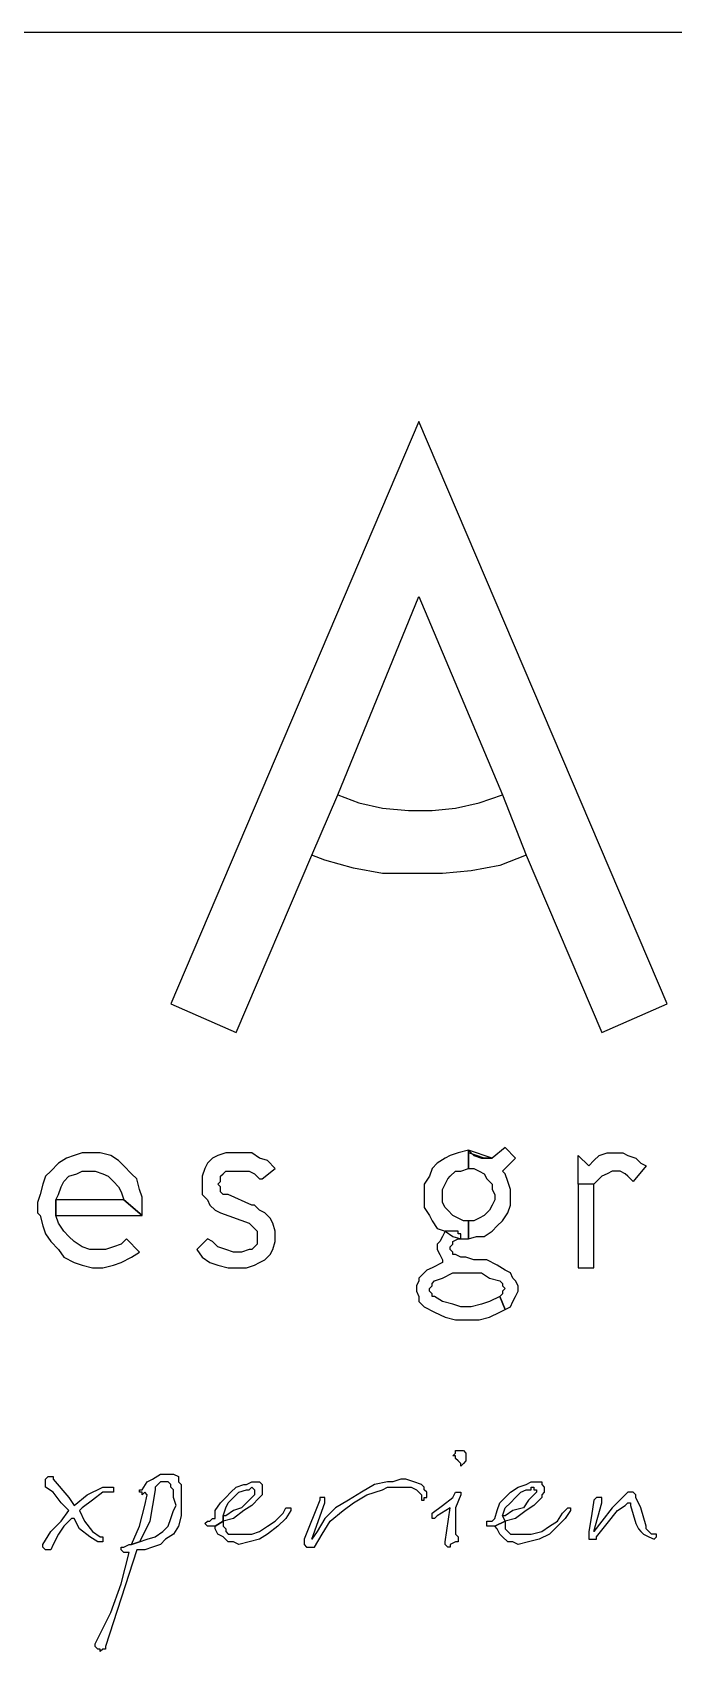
# Model space of a CAD drawing. Header units: metres. Extents: x 14 to 601, y -779 to -12.
# Drawn here: x 198.2 to 227.6, y -86.7 to -12.3 of the extents above; entities that cross this region are included whole.
import ezdxf

# ---------------------------------------------------------------- set-up
doc = ezdxf.new("R2010")
doc.units = ezdxf.units.M

msp = doc.modelspace()

# ---------------------------------------------------------------- linework, layer by layer
for p, q in [((573.76, -12.32), (40.72, -12.32)), ((215.92, -30.2), (204.52, -56.96)), ((227.32, -56.96), (215.92, -30.2)), ((212.2, -47.36), (215.92, -38.24)), ((215.92, -38.24), (219.76, -47.36)), ((211, -50.12), (212.2, -47.36)), ((211, -50.12), (212.2, -47.36)), ((212.2, -47.36), (213.16, -47.72)), ((218.68, -47.72), (219.76, -47.36)), ((219.76, -47.36), (220.84, -50.12)), ((219.76, -47.36), (220.84, -50.12)), ((213.16, -47.72), (214.24, -47.96)), ((214.24, -47.96), (215.44, -48.08)), ((215.44, -48.08), (216.52, -48.08)), ((216.52, -48.08), (217.6, -47.96)), ((217.6, -47.96), (218.68, -47.72)), ((207.52, -58.28), (211, -50.12)), ((211.6, -50.36), (211, -50.12)), ((212.92, -50.72), (211.6, -50.36)), ((220.84, -50.12), (219.64, -50.6)), ((220.84, -50.12), (224.32, -58.28)), ((214.24, -50.96), (212.92, -50.72)), ((215.56, -50.96), (214.24, -50.96)), ((217, -50.96), (215.56, -50.96)), ((218.32, -50.84), (217, -50.96)), ((219.64, -50.6), (218.32, -50.84)), ((204.52, -56.96), (207.52, -58.28)), ((224.32, -58.28), (227.32, -56.96)), ((200.08, -63.92), (199.72, -64.04)), ((200.44, -63.8), (200.08, -63.92)), ((200.92, -63.8), (200.44, -63.8)), ((201.28, -63.8), (200.92, -63.8)), ((201.76, -63.92), (201.28, -63.8)), ((202.12, -64.16), (201.76, -63.92)), ((206.68, -63.92), (206.44, -64.04)), ((207.04, -63.8), (206.68, -63.92)), ((207.4, -63.8), (207.04, -63.8)), ((207.76, -63.8), (207.4, -63.8)), ((208.24, -63.8), (207.76, -63.8)), ((208.6, -64.04), (208.24, -63.8)), ((217.36, -63.92), (217.12, -64.04)), ((217.72, -63.8), (217.36, -63.92)), ((218.2, -63.68), (217.72, -63.8)), ((218.2, -64.52), (218.2, -63.68)), ((218.2, -64.52), (218.2, -63.68)), ((218.2, -63.68), (218.2, -64.52)), ((218.2, -63.8), (218.2, -63.68)), ((218.2, -63.68), (218.44, -63.92)), ((218.56, -63.8), (218.2, -63.68)), ((218.56, -63.92), (218.2, -63.8)), ((218.44, -63.92), (218.8, -64.04)), ((218.92, -63.92), (218.56, -63.8)), ((218.92, -64.04), (218.56, -63.92)), ((219.28, -64.04), (218.92, -63.92)), ((219.88, -63.56), (219.28, -64.04)), ((220.36, -64.04), (219.88, -63.56)), ((223.24, -65.24), (223.24, -63.92)), ((223.24, -63.92), (223.72, -64.4)), ((223.96, -64.16), (224.2, -63.92)), ((224.2, -63.92), (224.56, -63.8)), ((224.56, -63.8), (224.92, -63.8)), ((224.92, -63.8), (225.28, -63.8)), ((225.28, -63.8), (225.52, -63.92)), ((225.52, -63.92), (225.88, -64.04)), ((199, -64.64), (198.76, -64.88)), ((199.36, -64.28), (199, -64.64)), ((199.72, -64.04), (199.36, -64.28)), ((200.2, -64.76), (200.44, -64.64)), ((200.44, -64.64), (200.8, -64.64)), ((200.8, -64.64), (201.04, -64.64)), ((201.04, -64.64), (201.4, -64.76)), ((202.36, -64.4), (202.12, -64.16)), ((202.72, -64.76), (202.36, -64.4)), ((206.08, -64.52), (205.96, -64.88)), ((206.2, -64.28), (206.08, -64.52)), ((206.44, -64.04), (206.2, -64.28)), ((206.92, -64.76), (207.04, -64.64)), ((207.04, -64.64), (207.16, -64.64)), ((207.16, -64.64), (207.52, -64.64)), ((207.52, -64.64), (207.76, -64.64)), ((207.76, -64.64), (208.12, -64.64)), ((208.12, -64.64), (208.36, -64.76)), ((208.96, -64.16), (208.6, -64.04)), ((208.72, -65), (209.32, -64.52)), ((209.32, -64.52), (208.96, -64.16)), ((216.52, -64.52), (216.4, -64.88)), ((216.76, -64.28), (216.52, -64.52)), ((217.12, -64.04), (216.76, -64.28)), ((217.36, -64.88), (217.6, -64.64)), ((217.6, -64.64), (217.84, -64.64)), ((217.84, -64.64), (218.2, -64.52)), ((218.2, -64.52), (218.44, -64.52)), ((218.44, -64.52), (218.68, -64.64)), ((218.68, -64.64), (218.92, -64.76)), ((218.8, -64.04), (219.16, -64.04)), ((219.28, -64.04), (218.92, -64.04)), ((219.16, -64.04), (219.28, -64.04)), ((219.76, -64.64), (220.36, -64.04)), ((219.88, -64.76), (219.76, -64.64)), ((223.72, -64.4), (223.96, -64.16)), ((224.8, -64.64), (224.56, -64.76)), ((224.92, -64.64), (224.8, -64.64)), ((225.16, -64.64), (224.92, -64.64)), ((225.4, -64.76), (225.16, -64.64)), ((226.36, -64.4), (225.76, -65.12)), ((225.88, -64.04), (226.12, -64.28)), ((226.12, -64.28), (226.36, -64.4)), ((198.64, -65.24), (198.52, -65.72)), ((198.76, -64.88), (198.64, -65.24)), ((199.36, -65.72), (199.48, -65.36)), ((199.48, -65.36), (199.6, -65.12)), ((199.6, -65.12), (199.84, -64.88)), ((199.84, -64.88), (200.2, -64.76)), ((201.4, -64.76), (201.64, -64.88)), ((201.64, -64.88), (201.88, -65.12)), ((201.88, -65.12), (202.12, -65.36)), ((202.12, -65.36), (202.24, -65.6)), ((202.96, -65), (202.72, -64.76)), ((203.08, -65.48), (202.96, -65)), ((205.96, -64.88), (205.96, -65.12)), ((205.96, -65.12), (205.96, -65.48)), ((206.68, -65.24), (206.8, -65.12)), ((206.8, -65.36), (206.68, -65.24)), ((206.8, -64.88), (206.92, -64.76)), ((206.8, -65.12), (206.8, -64.88)), ((206.8, -65.6), (206.8, -65.36)), ((208.36, -64.76), (208.6, -65)), ((208.6, -65), (208.72, -65)), ((216.4, -64.88), (216.16, -65.24)), ((216.16, -65.24), (216.16, -65.6)), ((217, -65.48), (217.12, -65.24)), ((217.12, -65.24), (217.24, -65)), ((217.24, -65), (217.36, -64.88)), ((218.92, -64.76), (219.04, -65)), ((219.04, -65), (219.28, -65.24)), ((219.28, -65.24), (219.28, -65.48)), ((220, -65.12), (219.88, -64.76)), ((220.12, -65.48), (220, -65.12)), ((223.96, -65.24), (223.24, -65.24)), ((223.24, -65.24), (223.24, -69.08)), ((223.96, -65.24), (223.24, -65.24)), ((224.2, -65), (223.96, -65.24)), ((223.96, -69.08), (223.96, -65.24)), ((224.32, -64.88), (224.2, -65)), ((224.56, -64.76), (224.32, -64.88)), ((225.52, -64.88), (225.4, -64.76)), ((225.76, -65.12), (225.52, -64.88)), ((198.52, -65.72), (198.4, -66.08)), ((198.4, -66.08), (198.4, -66.56)), ((199.24, -65.96), (199.36, -65.72)), ((202.36, -65.96), (199.24, -65.96)), ((199.24, -65.96), (199.24, -66.68)), ((199.24, -66.68), (199.24, -65.96)), ((202.24, -65.6), (202.36, -65.96)), ((203.2, -66.68), (202.36, -65.96)), ((202.36, -65.96), (203.2, -66.68)), ((203.2, -65.84), (203.08, -65.48)), ((203.2, -66.2), (203.2, -65.84)), ((203.2, -66.68), (203.2, -66.2)), ((205.96, -65.48), (205.96, -65.72)), ((205.96, -65.72), (206.2, -65.96)), ((206.2, -65.96), (206.32, -66.2)), ((206.32, -66.2), (206.56, -66.44)), ((206.92, -65.72), (206.8, -65.6)), ((207.16, -65.72), (206.92, -65.72)), ((208.24, -66.2), (207.16, -65.72)), ((208.36, -66.2), (208.24, -66.2)), ((208.6, -66.44), (208.36, -66.2)), ((216.16, -65.6), (216.16, -65.96)), ((216.16, -65.96), (216.16, -66.32)), ((217, -65.72), (217, -65.48)), ((217, -66.08), (217, -65.72)), ((217.12, -66.32), (217, -66.08)), ((219.28, -66.2), (219.16, -66.44)), ((219.28, -65.48), (219.4, -65.72)), ((219.4, -65.96), (219.28, -66.2)), ((219.4, -65.72), (219.4, -65.96)), ((220, -66.56), (220.12, -66.2)), ((220.12, -65.84), (220.12, -65.48)), ((220.12, -66.2), (220.12, -65.84)), ((198.4, -66.56), (198.52, -66.68)), ((198.52, -66.68), (198.64, -67.16)), ((199.24, -66.68), (203.2, -66.68)), ((199.36, -67.04), (199.24, -66.68)), ((206.56, -66.44), (206.8, -66.56)), ((206.8, -66.56), (208.12, -67.04)), ((208.84, -66.56), (208.6, -66.44)), ((209.08, -66.8), (208.84, -66.56)), ((209.2, -67.04), (209.08, -66.8)), ((216.16, -66.32), (216.4, -66.68)), ((216.4, -66.68), (216.52, -66.92)), ((216.52, -66.92), (216.76, -67.28)), ((217.24, -66.44), (217.12, -66.32)), ((217.48, -66.68), (217.24, -66.44)), ((217.72, -66.8), (217.48, -66.68)), ((217.96, -66.92), (217.72, -66.8)), ((218.2, -66.92), (217.96, -66.92)), ((218.2, -66.92), (218.2, -67.76)), ((218.2, -67.76), (218.2, -66.92)), ((218.44, -66.92), (218.2, -66.92)), ((218.2, -66.92), (218.2, -67.76)), ((218.68, -66.8), (218.44, -66.92)), ((218.92, -66.68), (218.68, -66.8)), ((219.16, -66.44), (218.92, -66.68)), ((219.52, -67.16), (219.76, -66.92)), ((219.76, -66.92), (220, -66.56)), ((198.64, -67.16), (198.76, -67.52)), ((198.76, -67.52), (199, -67.88)), ((199.6, -67.4), (199.36, -67.04)), ((199.84, -67.64), (199.6, -67.4)), ((200.08, -67.88), (199.84, -67.64)), ((208.12, -67.04), (208.24, -67.16)), ((208.24, -67.16), (208.36, -67.28)), ((208.36, -67.28), (208.48, -67.4)), ((208.48, -67.4), (208.48, -67.64)), ((208.48, -67.64), (208.48, -67.76)), ((209.32, -67.4), (209.2, -67.04)), ((209.32, -67.64), (209.32, -67.4)), ((209.32, -67.88), (209.32, -67.64)), ((216.76, -67.28), (217.12, -67.4)), ((217, -67.64), (216.88, -67.88)), ((217.12, -67.4), (217, -67.64)), ((217.12, -67.4), (217.48, -67.64)), ((217.6, -67.4), (217.12, -67.4)), ((217.48, -67.64), (217.84, -67.76)), ((217.72, -67.4), (217.6, -67.4)), ((217.72, -67.52), (217.72, -67.4)), ((217.84, -67.52), (217.72, -67.52)), ((217.84, -67.64), (217.84, -67.52)), ((217.84, -67.76), (217.84, -67.64)), ((218.2, -67.76), (218.56, -67.64)), ((218.56, -67.64), (218.92, -67.64)), ((218.92, -67.64), (219.28, -67.4)), ((219.28, -67.4), (219.52, -67.16)), ((199, -67.88), (199.36, -68.24)), ((199.36, -68.24), (199.6, -68.6)), ((200.44, -68.12), (200.08, -67.88)), ((200.8, -68.24), (200.44, -68.12)), ((201.16, -68.24), (200.8, -68.24)), ((201.52, -68.24), (201.16, -68.24)), ((201.88, -68.12), (201.52, -68.24)), ((202.24, -68), (201.88, -68.12)), ((202.48, -67.76), (202.24, -68)), ((203.08, -68.36), (202.48, -67.76)), ((202.72, -68.6), (203.08, -68.36)), ((206.2, -67.76), (205.72, -68.24)), ((205.72, -68.24), (205.96, -68.6)), ((206.44, -67.88), (206.2, -67.76)), ((206.68, -68.12), (206.44, -67.88)), ((207.04, -68.24), (206.68, -68.12)), ((207.4, -68.36), (207.04, -68.24)), ((207.76, -68.36), (207.4, -68.36)), ((208.12, -68.24), (207.76, -68.36)), ((208.24, -68.24), (208.12, -68.24)), ((208.36, -68.12), (208.24, -68.24)), ((208.48, -68), (208.36, -68.12)), ((208.48, -67.76), (208.48, -68)), ((209.08, -68.48), (209.2, -68.24)), ((209.2, -68.24), (209.32, -67.88)), ((216.88, -67.88), (216.76, -68)), ((216.76, -68), (216.76, -68.24)), ((216.76, -68.24), (216.88, -68.48)), ((217.36, -68.12), (217.48, -68)), ((217.36, -68.24), (217.36, -68.12)), ((217.48, -68.36), (217.36, -68.24)), ((217.48, -67.88), (217.72, -67.76)), ((217.48, -68), (217.48, -67.88)), ((217.48, -68.48), (217.48, -68.36)), ((217.72, -67.76), (217.84, -67.76)), ((217.84, -67.76), (218.2, -67.76)), ((199.6, -68.6), (200.08, -68.84)), ((200.08, -68.84), (200.44, -68.96)), ((200.44, -68.96), (200.92, -69.08)), ((200.92, -69.08), (201.4, -69.08)), ((201.4, -69.08), (201.88, -68.96)), ((201.88, -68.96), (202.24, -68.84)), ((202.24, -68.84), (202.72, -68.6)), ((205.96, -68.6), (206.32, -68.84)), ((206.32, -68.84), (206.68, -68.96)), ((206.68, -68.96), (207.16, -69.08)), ((207.16, -69.08), (207.28, -69.08)), ((207.28, -69.08), (208, -69.08)), ((208, -69.08), (208.36, -68.96)), ((208.36, -68.96), (208.6, -68.84)), ((208.6, -68.84), (208.84, -68.72)), ((208.84, -68.72), (209.08, -68.48)), ((216.52, -69.08), (216.28, -69.2)), ((217, -68.84), (216.52, -69.08)), ((216.88, -68.48), (217, -68.72)), ((217, -68.72), (217, -68.84)), ((217.6, -68.48), (217.48, -68.48)), ((217.84, -68.6), (217.6, -68.48)), ((218.08, -68.6), (217.84, -68.6)), ((218.44, -68.72), (218.08, -68.6)), ((219.04, -68.72), (218.44, -68.72)), ((219.52, -68.96), (219.04, -68.72)), ((219.88, -69.2), (219.52, -68.96)), ((223.24, -69.08), (223.96, -69.08)), ((215.92, -69.68), (215.8, -69.92)), ((215.8, -69.92), (215.8, -70.16)), ((216.16, -69.32), (215.92, -69.56)), ((215.92, -69.56), (215.92, -69.68)), ((216.28, -69.2), (216.16, -69.32)), ((216.4, -70.04), (216.52, -69.92)), ((216.52, -69.8), (216.64, -69.68)), ((216.52, -69.92), (216.52, -69.8)), ((216.64, -69.68), (217, -69.56)), ((217, -69.56), (217.48, -69.32)), ((217.48, -69.32), (217.84, -69.32)), ((217.84, -69.32), (218.32, -69.32)), ((218.32, -69.32), (218.8, -69.32)), ((218.8, -69.32), (219.16, -69.56)), ((219.16, -69.56), (219.64, -69.68)), ((219.64, -69.68), (219.76, -69.8)), ((219.76, -69.8), (219.76, -69.92)), ((219.76, -69.92), (219.88, -70.04)), ((220.12, -69.32), (219.88, -69.2)), ((220.24, -69.56), (220.12, -69.32)), ((220.36, -69.68), (220.24, -69.56)), ((220.48, -69.92), (220.36, -69.68)), ((220.48, -70.16), (220.48, -69.92)), ((215.8, -70.16), (215.92, -70.4)), ((215.92, -70.4), (215.92, -70.64)), ((215.92, -70.64), (216.16, -70.88)), ((216.4, -70.16), (216.4, -70.04)), ((216.52, -70.28), (216.4, -70.16)), ((216.52, -70.4), (216.52, -70.28)), ((216.64, -70.4), (216.52, -70.4)), ((217, -70.64), (216.64, -70.4)), ((217.48, -70.76), (217, -70.64)), ((219.16, -70.64), (218.8, -70.76)), ((219.64, -70.4), (219.16, -70.64)), ((219.76, -70.28), (219.64, -70.4)), ((219.88, -71), (219.64, -70.4)), ((219.64, -70.4), (219.88, -71)), ((219.88, -70.04), (219.76, -70.16)), ((219.76, -70.16), (219.76, -70.28)), ((220.12, -70.88), (220.24, -70.64)), ((220.24, -70.64), (220.36, -70.4)), ((220.36, -70.4), (220.48, -70.16)), ((216.16, -70.88), (216.64, -71.12)), ((216.64, -71.12), (217.12, -71.36)), ((217.12, -71.36), (217.6, -71.48)), ((217.84, -70.88), (217.48, -70.76)), ((218.32, -70.88), (217.84, -70.88)), ((218.8, -70.76), (218.32, -70.88)), ((218.68, -71.48), (219.16, -71.36)), ((219.16, -71.36), (219.64, -71.12)), ((219.64, -71.12), (219.88, -71)), ((219.88, -71), (220.12, -70.88)), ((217.6, -71.48), (218.2, -71.48)), ((218.2, -71.48), (218.68, -71.48)), ((217.48, -77.72), (217.6, -77.6)), ((217.6, -77.72), (217.48, -77.72)), ((217.6, -77.6), (217.6, -77.48)), ((217.6, -77.48), (217.72, -77.48)), ((217.6, -77.84), (217.6, -77.72)), ((217.72, -77.96), (217.6, -77.84)), ((217.72, -77.48), (217.84, -77.48)), ((217.84, -78.08), (217.72, -77.96)), ((217.84, -77.48), (217.96, -77.48)), ((217.84, -78.2), (217.84, -78.08)), ((217.96, -78.08), (217.84, -78.2)), ((217.96, -77.48), (218.08, -77.6)), ((218.08, -77.96), (217.96, -78.08)), ((218.08, -77.6), (218.08, -77.72)), ((218.08, -77.72), (218.08, -77.96)), ((198.76, -78.8), (198.88, -78.68)), ((198.76, -78.92), (198.76, -78.8)), ((198.88, -78.68), (199, -78.68)), ((199, -78.68), (199.12, -78.68)), ((199.12, -78.68), (199.12, -78.8)), ((199.12, -78.8), (199.84, -79.64)), ((203.44, -78.92), (203.68, -78.8)), ((203.68, -78.8), (204.04, -78.56)), ((204.04, -78.56), (204.4, -78.56)), ((204.4, -78.56), (204.52, -78.56)), ((204.52, -78.56), (204.64, -78.56)), ((204.64, -78.56), (204.88, -78.68)), ((204.88, -78.68), (204.88, -78.92)), ((215.08, -78.8), (214.72, -78.92)), ((215.32, -78.8), (215.08, -78.8)), ((215.68, -78.92), (215.32, -78.8)), ((198.76, -79.04), (198.76, -78.92)), ((198.76, -79.16), (198.76, -79.04)), ((199.12, -79.4), (198.76, -79.16)), ((199.48, -79.88), (199.12, -79.4)), ((200.08, -80), (200.68, -79.52)), ((200.68, -79.52), (201.4, -79.16)), ((201.4, -79.4), (200.92, -79.76)), ((201.4, -79.16), (201.52, -79.16)), ((201.52, -79.4), (201.4, -79.4)), ((201.52, -79.16), (201.76, -79.16)), ((201.64, -79.4), (201.52, -79.4)), ((201.76, -79.4), (201.64, -79.4)), ((201.76, -79.16), (201.88, -79.16)), ((201.88, -79.4), (201.76, -79.4)), ((201.88, -79.16), (201.88, -79.28)), ((201.88, -79.28), (201.88, -79.4)), ((203.08, -79.4), (203.08, -79.28)), ((203.08, -79.28), (203.2, -79.28)), ((203.2, -79.4), (203.08, -79.4)), ((203.2, -79.28), (203.44, -78.92)), ((203.32, -79.4), (203.2, -79.52)), ((203.2, -79.52), (203.2, -79.4)), ((203.44, -79.52), (203.32, -79.4)), ((203.32, -80), (203.44, -79.52)), ((203.8, -79.28), (203.68, -80)), ((203.92, -79.04), (203.8, -79.16)), ((203.8, -79.16), (203.8, -79.28)), ((204.04, -78.92), (203.92, -79.04)), ((204.16, -78.92), (204.04, -78.92)), ((204.28, -78.92), (204.16, -78.92)), ((204.4, -78.92), (204.28, -78.92)), ((204.52, -79.04), (204.4, -78.92)), ((204.52, -79.16), (204.52, -79.04)), ((204.64, -79.28), (204.52, -79.16)), ((204.64, -79.64), (204.64, -79.28)), ((204.88, -78.92), (205, -79.04)), ((205, -79.04), (205, -79.52)), ((205, -79.52), (205, -80)), ((207.04, -79.64), (207.28, -79.4)), ((207.28, -79.4), (207.52, -79.16)), ((207.4, -79.64), (207.64, -79.4)), ((207.52, -79.16), (207.88, -79.04)), ((207.64, -79.4), (208, -79.28)), ((207.88, -79.04), (208, -79.04)), ((208, -79.04), (208.24, -78.92)), ((208, -79.28), (208.12, -79.28)), ((208.12, -79.28), (208.24, -79.16)), ((208.36, -79.52), (208.12, -79.76)), ((208.24, -78.92), (208.36, -78.92)), ((208.24, -79.16), (208.36, -79.28)), ((208.36, -78.92), (208.6, -78.92)), ((208.36, -79.28), (208.36, -79.4)), ((208.36, -79.4), (208.36, -79.52)), ((208.6, -78.92), (208.72, -79.04)), ((208.72, -79.52), (208.6, -79.64)), ((208.72, -79.04), (208.72, -79.16)), ((208.72, -79.16), (208.72, -79.28)), ((208.72, -79.28), (208.72, -79.4)), ((208.72, -79.4), (208.72, -79.52)), ((213.28, -79.4), (212.68, -79.76)), ((212.92, -79.88), (213.52, -79.52)), ((213.88, -79.04), (213.28, -79.4)), ((213.52, -79.52), (214.24, -79.28)), ((214.48, -78.92), (213.88, -79.04)), ((214.24, -79.28), (214.48, -79.16)), ((214.72, -78.92), (214.48, -78.92)), ((214.48, -79.16), (214.84, -79.16)), ((214.84, -79.16), (215.2, -79.16)), ((215.2, -79.16), (215.56, -79.16)), ((215.56, -79.16), (215.8, -79.28)), ((216.04, -79.04), (215.68, -78.92)), ((215.8, -79.28), (215.92, -79.4)), ((215.92, -79.4), (216.04, -79.52)), ((216.16, -79.16), (216.04, -79.04)), ((216.04, -79.52), (216.04, -79.64)), ((216.16, -79.28), (216.16, -79.16)), ((216.28, -79.4), (216.16, -79.28)), ((216.28, -79.64), (216.28, -79.4)), ((217.48, -79.64), (217.6, -79.4)), ((217.6, -79.4), (217.72, -79.4)), ((217.84, -79.52), (217.6, -80.12)), ((217.72, -79.4), (217.84, -79.4)), ((217.84, -79.4), (217.84, -79.52)), ((219.88, -79.64), (220.12, -79.4)), ((220.12, -79.4), (220.48, -79.16)), ((220.36, -79.64), (220.6, -79.4)), ((220.48, -79.16), (220.84, -79.04)), ((220.6, -79.4), (220.84, -79.28)), ((220.84, -79.04), (221.08, -78.92)), ((220.84, -79.28), (221.08, -79.28)), ((221.2, -79.52), (220.96, -79.76)), ((221.08, -78.92), (221.32, -78.92)), ((221.08, -79.28), (221.08, -79.16)), ((221.08, -79.16), (221.2, -79.16)), ((221.2, -79.16), (221.2, -79.28)), ((221.2, -79.28), (221.32, -79.28)), ((221.32, -79.4), (221.2, -79.52)), ((221.32, -78.92), (221.56, -78.92)), ((221.32, -79.28), (221.32, -79.4)), ((221.56, -78.92), (221.56, -79.04)), ((221.56, -79.04), (221.68, -79.16)), ((221.68, -79.4), (221.56, -79.52)), ((221.56, -79.52), (221.56, -79.64)), ((221.68, -79.16), (221.68, -79.28)), ((221.68, -79.28), (221.68, -79.4)), ((225.4, -79.52), (224.8, -80.12)), ((225.52, -79.4), (225.4, -79.52)), ((225.64, -79.4), (225.52, -79.4)), ((225.76, -79.4), (225.64, -79.4)), ((225.88, -79.52), (225.76, -79.4)), ((225.88, -79.64), (225.88, -79.52)), ((199.84, -80.24), (199.48, -79.88)), ((199.48, -80.72), (199.84, -80.24)), ((199.84, -79.64), (200.08, -80)), ((200.44, -80.12), (200.32, -80.24)), ((200.32, -80.24), (200.56, -80.72)), ((200.92, -79.76), (200.44, -80.12)), ((203.08, -80.96), (203.32, -80)), ((203.68, -80), (203.56, -80.72)), ((204.52, -80.6), (204.64, -80.24)), ((204.76, -80), (204.64, -79.64)), ((204.64, -80.24), (204.76, -80)), ((205, -80), (205, -80.48)), ((206.56, -80.24), (206.8, -79.88)), ((206.56, -80.6), (206.56, -80.24)), ((206.8, -79.88), (207.04, -79.64)), ((206.92, -80.48), (207.04, -80.12)), ((207.04, -80.12), (207.16, -79.88)), ((207.4, -80.24), (207.04, -80.48)), ((207.16, -79.88), (207.4, -79.64)), ((207.76, -80.12), (207.4, -80.24)), ((207.88, -80.24), (207.4, -80.6)), ((208.12, -79.76), (207.76, -80.12)), ((208.24, -80), (207.88, -80.24)), ((208.6, -79.64), (208.24, -80)), ((209.68, -80.36), (209.8, -80.12)), ((209.8, -80.12), (209.92, -80.12)), ((210.04, -80.24), (209.8, -80.6)), ((209.92, -80.12), (210.04, -80.12)), ((210.04, -80.12), (210.04, -80.24)), ((211.36, -79.76), (210.64, -81.56)), ((211, -81.56), (211.6, -79.88)), ((211.48, -79.64), (211.36, -79.64)), ((211.36, -79.64), (211.36, -79.76)), ((211.6, -79.64), (211.48, -79.64)), ((211.6, -79.76), (211.6, -79.64)), ((211.6, -79.88), (211.6, -79.76)), ((212.08, -80.12), (211.6, -80.6)), ((211.84, -80.72), (212.44, -80.24)), ((212.68, -79.76), (212.08, -80.12)), ((212.44, -80.24), (212.92, -79.88)), ((216.04, -79.64), (216.04, -79.76)), ((216.04, -79.76), (216.16, -79.76)), ((216.16, -79.76), (216.16, -79.64)), ((216.16, -79.64), (216.28, -79.64)), ((216.52, -80.36), (217, -80)), ((217.36, -80.12), (216.76, -80.48)), ((217, -80), (217.48, -79.64)), ((217.12, -81.68), (217.36, -80.12)), ((217.6, -80.12), (217.6, -80.6)), ((219.4, -80.6), (219.52, -80.24)), ((219.52, -80.24), (219.64, -79.88)), ((219.64, -79.88), (219.88, -79.64)), ((219.76, -80.48), (219.88, -80.12)), ((219.88, -80.12), (220.12, -79.88)), ((220.24, -80.24), (219.88, -80.48)), ((220.12, -79.88), (220.36, -79.64)), ((220.72, -80.12), (220.24, -80.24)), ((220.84, -80.24), (220.36, -80.6)), ((220.96, -79.76), (220.72, -80.12)), ((221.2, -80), (220.84, -80.24)), ((221.56, -79.64), (221.2, -80)), ((222.52, -80.36), (222.76, -80.12)), ((222.88, -80.24), (222.64, -80.6)), ((222.76, -80.12), (222.88, -80.12)), ((222.88, -80.12), (222.88, -80.24)), ((223.96, -79.76), (223.84, -80.48)), ((224.08, -79.64), (223.96, -79.76)), ((223.96, -81.2), (224.32, -79.88)), ((224.2, -79.64), (224.08, -79.64)), ((224.32, -79.64), (224.2, -79.64)), ((224.32, -79.76), (224.32, -79.64)), ((224.32, -79.88), (224.32, -79.76)), ((224.8, -80.12), (224.32, -80.72)), ((224.56, -80.84), (225.04, -80.24)), ((225.04, -80.24), (225.4, -80)), ((225.4, -80), (225.52, -79.88)), ((225.52, -79.88), (225.64, -79.88)), ((225.64, -79.88), (225.64, -80)), ((225.64, -80), (225.88, -80.84)), ((226.12, -80.12), (225.88, -79.64)), ((226.36, -80.96), (226.12, -80.12)), ((199, -81.2), (199.48, -80.72)), ((199.6, -80.96), (199.36, -81.32)), ((199.96, -80.6), (199.6, -80.96)), ((200.08, -80.6), (199.96, -80.6)), ((200.32, -81.08), (200.08, -80.6)), ((200.8, -81.44), (200.32, -81.08)), ((200.56, -80.72), (200.92, -81.2)), ((202.72, -81.8), (203.08, -80.96)), ((203.56, -80.72), (203.2, -81.44)), ((204.16, -81.2), (204.4, -80.96)), ((204.4, -80.96), (204.52, -80.6)), ((204.88, -80.96), (204.64, -81.32)), ((205, -80.48), (204.88, -80.96)), ((206.08, -80.84), (206.2, -80.72)), ((206.2, -80.96), (206.08, -80.84)), ((206.2, -80.72), (206.32, -80.72)), ((206.32, -80.96), (206.2, -80.96)), ((206.32, -80.72), (206.44, -80.6)), ((206.44, -80.96), (206.32, -80.96)), ((206.44, -80.6), (206.56, -80.6)), ((206.56, -80.96), (206.44, -80.96)), ((206.56, -80.96), (206.92, -80.72)), ((206.92, -80.72), (206.56, -80.96)), ((206.56, -81.08), (206.56, -80.96)), ((206.68, -81.32), (206.56, -81.08)), ((206.92, -80.72), (206.92, -80.48)), ((206.92, -80.48), (206.92, -80.72)), ((207.04, -80.48), (206.92, -80.48)), ((207.4, -80.6), (206.92, -80.72)), ((206.92, -80.72), (206.92, -80.96)), ((206.92, -80.96), (207.04, -81.08)), ((207.04, -81.08), (207.04, -81.2)), ((208.6, -81.2), (208.96, -80.96)), ((208.96, -80.96), (209.32, -80.72)), ((209.44, -80.96), (208.96, -81.32)), ((209.32, -80.72), (209.68, -80.36)), ((209.8, -80.6), (209.44, -80.96)), ((211.6, -80.6), (211.24, -81.2)), ((211.48, -81.32), (211.84, -80.72)), ((216.52, -80.48), (216.52, -80.36)), ((216.52, -80.6), (216.52, -80.48)), ((216.64, -80.6), (216.52, -80.6)), ((216.76, -80.48), (216.64, -80.6)), ((217.6, -80.6), (217.6, -81.2)), ((219.04, -80.84), (219.04, -80.72)), ((219.04, -80.72), (219.16, -80.72)), ((219.04, -80.96), (219.04, -80.84)), ((219.16, -80.96), (219.04, -80.96)), ((219.16, -80.72), (219.28, -80.72)), ((219.28, -80.96), (219.16, -80.96)), ((219.28, -80.72), (219.4, -80.6)), ((219.4, -80.96), (219.28, -80.96)), ((219.4, -80.96), (219.88, -80.72)), ((219.88, -80.72), (219.4, -80.96)), ((219.52, -81.08), (219.4, -80.96)), ((219.64, -81.32), (219.52, -81.08)), ((219.88, -80.72), (219.76, -80.48)), ((219.76, -80.48), (219.88, -80.72)), ((219.88, -80.48), (219.76, -80.48)), ((220.36, -80.6), (219.88, -80.72)), ((219.88, -80.72), (219.88, -80.96)), ((219.88, -80.96), (219.88, -81.08)), ((219.88, -81.08), (220, -81.2)), ((221.56, -81.2), (221.92, -80.96)), ((221.92, -80.96), (222.28, -80.72)), ((222.28, -80.96), (221.92, -81.32)), ((222.28, -80.72), (222.52, -80.36)), ((222.64, -80.6), (222.28, -80.96)), ((223.84, -80.48), (223.72, -81.2)), ((224.32, -80.72), (223.96, -81.2)), ((224.08, -81.44), (224.56, -80.84)), ((225.88, -80.84), (226, -81.08)), ((226, -81.08), (226.12, -81.2)), ((226.36, -81.08), (226.36, -80.96)), ((226.48, -81.2), (226.36, -81.08)), ((198.64, -81.8), (199, -81.2)), ((198.64, -81.92), (198.64, -81.8)), ((199.12, -81.8), (199, -82.04)), ((199.36, -81.32), (199.12, -81.8)), ((201.16, -81.68), (200.8, -81.44)), ((200.92, -81.2), (201.28, -81.44)), ((201.28, -81.68), (201.16, -81.68)), ((201.28, -81.44), (201.4, -81.44)), ((201.4, -81.68), (201.28, -81.68)), ((201.4, -81.44), (201.4, -81.56)), ((201.4, -81.56), (201.4, -81.68)), ((202.36, -81.92), (202.6, -81.8)), ((202.6, -81.8), (202.72, -81.8)), ((202.72, -81.8), (203.08, -81.68)), ((203.08, -81.68), (202.72, -81.8)), ((203.2, -81.44), (203.08, -81.68)), ((203.08, -81.68), (203.44, -81.56)), ((203.44, -81.56), (203.8, -81.44)), ((204.04, -81.8), (203.68, -81.92)), ((203.8, -81.44), (204.16, -81.2)), ((204.28, -81.56), (204.04, -81.8)), ((204.64, -81.32), (204.28, -81.56)), ((206.92, -81.44), (206.68, -81.32)), ((207.16, -81.68), (206.92, -81.44)), ((207.04, -81.2), (207.16, -81.32)), ((207.16, -81.32), (207.4, -81.32)), ((207.4, -81.68), (207.16, -81.68)), ((207.4, -81.32), (207.76, -81.32)), ((207.64, -81.8), (207.4, -81.68)), ((208.12, -81.68), (207.64, -81.8)), ((207.76, -81.32), (208.24, -81.32)), ((208.6, -81.56), (208.12, -81.68)), ((208.24, -81.32), (208.6, -81.2)), ((208.96, -81.32), (208.6, -81.56)), ((210.64, -81.56), (210.64, -81.68)), ((210.64, -81.68), (210.64, -81.8)), ((210.64, -81.8), (210.76, -81.92)), ((211.24, -81.2), (211, -81.56)), ((211.12, -81.92), (211.48, -81.32)), ((217.12, -81.8), (217.12, -81.68)), ((217.24, -81.92), (217.12, -81.8)), ((217.6, -81.68), (217.36, -81.8)), ((217.36, -81.8), (217.36, -81.92)), ((217.6, -81.2), (217.6, -81.32)), ((217.6, -81.32), (217.72, -81.44)), ((217.72, -81.68), (217.6, -81.68)), ((217.72, -81.44), (217.72, -81.56)), ((217.72, -81.56), (217.72, -81.68)), ((219.76, -81.44), (219.64, -81.32)), ((220, -81.68), (219.76, -81.44)), ((220, -81.2), (220.12, -81.32)), ((220.24, -81.68), (220, -81.68)), ((220.12, -81.32), (220.24, -81.32)), ((220.24, -81.32), (220.72, -81.32)), ((220.48, -81.8), (220.24, -81.68)), ((220.96, -81.68), (220.48, -81.8)), ((220.72, -81.32), (221.08, -81.32)), ((221.44, -81.56), (220.96, -81.68)), ((221.08, -81.32), (221.56, -81.2)), ((221.92, -81.32), (221.44, -81.56)), ((223.72, -81.2), (223.72, -81.44)), ((223.72, -81.44), (223.72, -81.56)), ((223.72, -81.56), (223.84, -81.56)), ((223.84, -81.56), (223.96, -81.56)), ((223.96, -81.56), (224.08, -81.56)), ((224.08, -81.56), (224.08, -81.44)), ((226.12, -81.2), (226.24, -81.32)), ((226.24, -81.32), (226.48, -81.44)), ((226.6, -81.32), (226.48, -81.2)), ((226.48, -81.44), (226.72, -81.56)), ((226.84, -81.32), (226.6, -81.32)), ((226.72, -81.56), (226.84, -81.44)), ((226.84, -81.44), (226.84, -81.32)), ((198.76, -82.04), (198.64, -81.92)), ((198.88, -82.04), (198.76, -82.04)), ((199, -82.04), (198.88, -82.04)), ((202.96, -82.04), (201.52, -86.48)), ((202.24, -82.04), (202.24, -81.92)), ((202.24, -81.92), (202.36, -81.92)), ((202.36, -82.16), (202.24, -82.04)), ((202.24, -83.6), (202.6, -82.16)), ((202.6, -82.16), (202.36, -82.16)), ((203.32, -82.04), (202.96, -82.04)), ((203.68, -81.92), (203.32, -82.04)), ((210.76, -81.92), (210.88, -81.92)), ((210.88, -81.92), (211, -81.92)), ((211, -81.92), (211.12, -81.92)), ((217.36, -81.92), (217.24, -81.92)), ((201.76, -84.92), (202.24, -83.6)), ((201.04, -86.36), (201.76, -84.92)), ((201.04, -86.48), (201.04, -86.36)), ((201.16, -86.6), (201.04, -86.48)), ((201.28, -86.6), (201.16, -86.6)), ((201.4, -86.6), (201.28, -86.72)), ((201.28, -86.72), (201.28, -86.6)), ((201.52, -86.6), (201.4, -86.6)), ((201.52, -86.48), (201.52, -86.6))]:
    msp.add_line(p, q)

doc.saveas('drawing.dxf')
